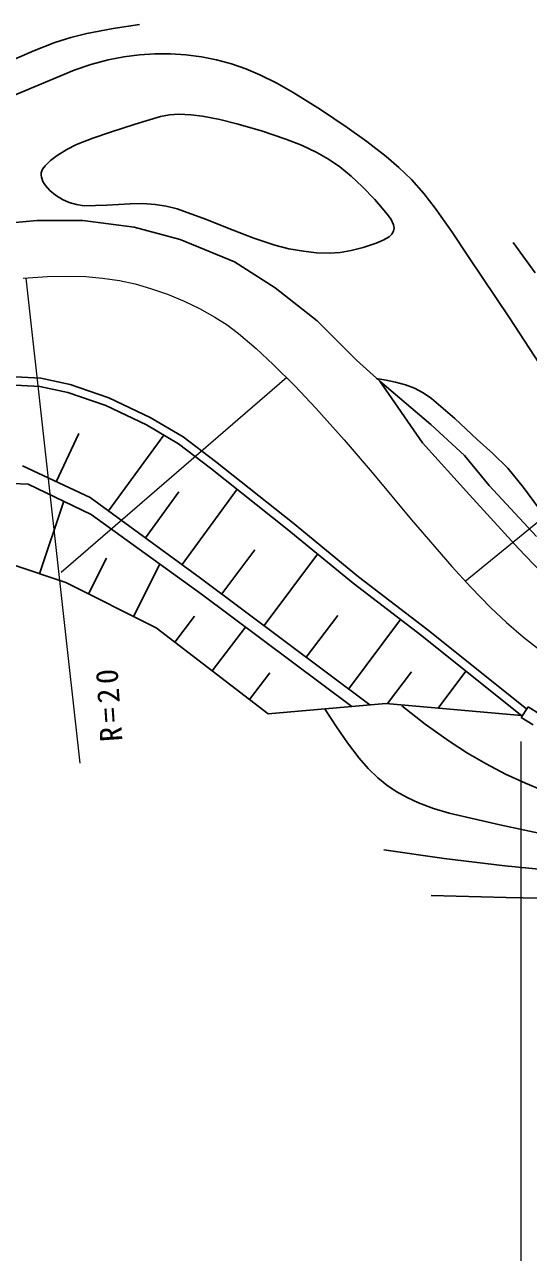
# Model space of a CAD drawing. Units: millimetres, scale not verified. Extents: x 40000 to 680000, y 20000 to 380000.
# Drawn here: x 382384 to 412428, y 259349 to 332516 of the extents above; entities that cross this region are included whole.
import ezdxf

# ---------------------------------------------------------------- set-up
doc = ezdxf.new("R2010")
doc.units = ezdxf.units.MM
doc.header["$LTSCALE"] = 1000
doc.linetypes.add('CHAIN', pattern=[18.5, 12, -1.5, 3.5, -1.5])
for name, color, linetype, lineweight in [('M-BGD', 7, 'Continuous', 25), ('M-BMK', 2, 'CHAIN', 13), ('M-STR-HTXT', 7, 'Continuous', 13)]:
    doc.layers.add(name, color=color, linetype=linetype, lineweight=lineweight)
doc.styles.add('ＭＳ ゴシック', font='')
doc.styles.get('ＭＳ ゴシック').set_extended_font_data('MS Gothic')

msp = doc.modelspace()

# ---------------------------------------------------------------- linework, layer by layer
at = {"layer": 'M-BGD'}
for p, q in [((387663, 332278), (386102, 331981)), ((389232, 332516), (387663, 332278)), ((385146, 331741), (384198, 331440)), ((386102, 331981), (385146, 331741)), ((382970, 330965), (381752, 330428)), ((384198, 331440), (382970, 330965)), ((389234, 330712), (390150, 330771)), ((390150, 330771), (391080, 330771)), ((391080, 330771), (392009, 330710)), ((385333, 329804), (386340, 330132)), ((386340, 330132), (387374, 330405)), ((387374, 330405), (388298, 330588)), ((388298, 330588), (389234, 330712)), ((392009, 330710), (392931, 330589)), ((392931, 330589), (393833, 330411)), ((393833, 330411), (394728, 330172)), ((394728, 330172), (395580, 329878)), ((381545, 328216), (385333, 329804)), ((395580, 329878), (396417, 329525)), ((396417, 329525), (397418, 329029)), ((397418, 329029), (398404, 328473)), ((398404, 328473), (400023, 327456)), ((390488, 327034), (391026, 327130)), ((391026, 327130), (391583, 327167)), ((391583, 327167), (392291, 327146)), ((392291, 327146), (393002, 327063)), ((393002, 327063), (394020, 326865)), ((400023, 327456), (401619, 326382)), ((387455, 326076), (388971, 326587)), ((388971, 326587), (390488, 327034)), ((394020, 326865), (395047, 326604)), ((395047, 326604), (396519, 326176)), ((401619, 326382), (402800, 325543)), ((385480, 325366), (386457, 325749)), ((386457, 325749), (387455, 326076)), ((396519, 326176), (397959, 325695)), ((397959, 325695), (398894, 325326)), ((384328, 324715), (384899, 325073)), ((384899, 325073), (385480, 325366)), ((398894, 325326), (399810, 324900)), ((399810, 324900), (400511, 324490)), ((402800, 325543), (403935, 324663)), ((383605, 324105), (383934, 324423)), ((383934, 324423), (384328, 324715)), ((400511, 324490), (401179, 324029)), ((403935, 324663), (404708, 323997)), ((383373, 323546), (383384, 323683)), ((383388, 323415), (383373, 323546)), ((383384, 323683), (383463, 323899)), ((383479, 323160), (383388, 323415)), ((383463, 323899), (383605, 324105)), ((401179, 324029), (401850, 323490)), ((401850, 323490), (402518, 322873)), ((404708, 323997), (405446, 323281)), ((383632, 322917), (383479, 323160)), ((383900, 322620), (383632, 322917)), ((402518, 322873), (403264, 322098)), ((405446, 323281), (406181, 322447)), ((384225, 322354), (383900, 322620)), ((384637, 322099), (384225, 322354)), ((385043, 321917), (384637, 322099)), ((403264, 322098), (404033, 321207)), ((406181, 322447), (406871, 321573)), ((385488, 321788), (385043, 321917)), ((385933, 321721), (385488, 321788)), ((387292, 321750), (385933, 321721)), ((388680, 321841), (387292, 321750)), ((389432, 321846), (388680, 321841)), ((390171, 321792), (389432, 321846)), ((390826, 321691), (390171, 321792)), ((391474, 321531), (390826, 321691)), ((393169, 320920), (391474, 321531)), ((404033, 321207), (404242, 320896)), ((406871, 321573), (407885, 320149)), ((383136, 320841), (379305, 320482)), ((385859, 320841), (383136, 320841)), ((388912, 320452), (385859, 320841)), ((394828, 320259), (393169, 320920)), ((404242, 320896), (404380, 320589)), ((404380, 320589), (404413, 320391)), ((391666, 319704), (388912, 320452)), ((396057, 319788), (394828, 320259)), ((397299, 319375), (396057, 319788)), ((404115, 319872), (403767, 319662)), ((404285, 320034), (404115, 319872)), ((404386, 320207), (404285, 320034)), ((404413, 320391), (404386, 320207)), ((407885, 320149), (408860, 318674)), ((394898, 318387), (391666, 319704)), ((398147, 319161), (397299, 319375)), ((399012, 319005), (398147, 319161)), ((401854, 319046), (401193, 318942)), ((402574, 319225), (401854, 319046)), ((403342, 319481), (402574, 319225)), ((403767, 319662), (403342, 319481)), ((411517, 319530), (412819, 317727)), ((397323, 316831), (394898, 318387)), ((399792, 318921), (399012, 319005)), ((400537, 318900), (399792, 318921)), ((401193, 318942), (400537, 318900)), ((408860, 318674), (411308, 315033)), ((399837, 314855), (397323, 316831)), ((402173, 312521), (399837, 314855)), ((411308, 315033), (413685, 311390)), ((403559, 311268), (402173, 312521)), ((375510, 311833), (383361, 311453)), ((375489, 311333), (383295, 310955)), ((383361, 311453), (385102, 311073)), ((385102, 311073), (387413, 310282)), ((403937, 311332), (403357, 311433)), ((406600, 308675), (403559, 311268)), ((403559, 311268), (406109, 307601)), ((404509, 311214), (403937, 311332)), ((405093, 311053), (404509, 311214)), ((405641, 310842), (405093, 311053)), ((383295, 310955), (384967, 310591)), ((384967, 310591), (387224, 309818)), ((387413, 310282), (389881, 309111)), ((406158, 310566), (405641, 310842)), ((406649, 310236), (406158, 310566)), ((408029, 309036), (406649, 310236)), ((387224, 309818), (389646, 308669)), ((389881, 309111), (391844, 307940)), ((409377, 307783), (408029, 309036)), ((384278, 305273), (385618, 308146)), ((387395, 303533), (390684, 308050)), ((389646, 308669), (391564, 307524)), ((408613, 306841), (406600, 308675)), ((391564, 307524), (393469, 306088)), ((391844, 307940), (393775, 306484)), ((406109, 307601), (408915, 304503)), ((410311, 306952), (409377, 307783)), ((410089, 305052), (408613, 306841)), ((411191, 306090), (410311, 306952)), ((382260, 306214), (386297, 304332)), ((393469, 306088), (398050, 302455)), ((393775, 306484), (398364, 302844)), ((412130, 304921), (411191, 306090)), ((369695, 305784), (382594, 305121)), ((382594, 305121), (386357, 303330)), ((389590, 301934), (391587, 304676)), ((391786, 300335), (395057, 304828)), ((408915, 304503), (411838, 301288)), ((412906, 302011), (410089, 305052)), ((413019, 303717), (412130, 304921)), ((383280, 299788), (384720, 304109)), ((386297, 304332), (392884, 299536)), ((386357, 303330), (392944, 298565)), ((398050, 302455), (401978, 299224)), ((398364, 302844), (402289, 299615)), ((386198, 298590), (387269, 300729)), ((394144, 298591), (396108, 301210)), ((396664, 296702), (399860, 300965)), ((411838, 301288), (414177, 298833)), ((381706, 300313), (384854, 299264)), ((388886, 297244), (390451, 300368)), ((384854, 299264), (390230, 296570)), ((392884, 299536), (402964, 291978)), ((402289, 299615), (406373, 296482)), ((392944, 298565), (401907, 291885)), ((401978, 299224), (406065, 296088)), ((391343, 295716), (392527, 297259)), ((399184, 294812), (401056, 297309)), ((390230, 296570), (396911, 291447)), ((393570, 294009), (395566, 296611)), ((401704, 292923), (404803, 297056)), ((412320, 291737), (406373, 296482)), ((406065, 296088), (412049, 291314)), ((395797, 292301), (397009, 293881)), ((404033, 292052), (405446, 293937)), ((407039, 291785), (408693, 293991)), ((396911, 291447), (403919, 292062)), ((403919, 292062), (412012, 291343)), ((400647, 291180), (400313, 291695)), ((404873, 291912), (406265, 290837)), ((411998, 291234), (412405, 291868)), ((412706, 290780), (411998, 291234)), ((412405, 291868), (413113, 291414)), ((400977, 290677), (400647, 291180)), ((401643, 289712), (400977, 290677)), ((406265, 290837), (407693, 289811)), ((407693, 289811), (408786, 289108)), ((402340, 288807), (401643, 289712)), ((408786, 289108), (409911, 288455)), ((402879, 288196), (402340, 288807)), ((409911, 288455), (411066, 287855)), ((403454, 287635), (402879, 288196)), ((403978, 287203), (403454, 287635)), ((411066, 287855), (412257, 287304)), ((404538, 286819), (403978, 287203)), ((405192, 286453), (404538, 286819)), ((412257, 287304), (413490, 286801)), ((405874, 286142), (405192, 286453)), ((406774, 285809), (405874, 286142)), ((407707, 285528), (406774, 285809)), ((410731, 284821), (407707, 285528)), ((413698, 284188), (410731, 284821)), ((403798, 283336), (407407, 282831)), ((407407, 282831), (411029, 282385)), ((411029, 282385), (413266, 282167)), ((411106, 280499), (406620, 280622)), ((415593, 280404), (411106, 280499))]:
    msp.add_line(p, q, dxfattribs=at)
at = {"layer": 'M-BMK'}
for p, q in [((382303, 317397), (383746, 317503)), ((383746, 317503), (384884, 317530)), ((384884, 317530), (386033, 317498)), ((386033, 317498), (387040, 317409)), ((387040, 317409), (388049, 317258)), ((388049, 317258), (388977, 317057)), ((388977, 317057), (389900, 316794)), ((389900, 316794), (390901, 316444)), ((390901, 316444), (391892, 316034)), ((391892, 316034), (392823, 315587)), ((392823, 315587), (393733, 315083)), ((393733, 315083), (394455, 314619)), ((394455, 314619), (395142, 314106)), ((395142, 314106), (396197, 313206)), ((396197, 313206), (397213, 312259)), ((397213, 312259), (398504, 310982)), ((398504, 310982), (399754, 309662)), ((399754, 309662), (401447, 307771)), ((401447, 307771), (403103, 305832)), ((403103, 305832), (405459, 303006)), ((405459, 303006), (407858, 300223)), ((407858, 300223), (408990, 298983)), ((408990, 298983), (410173, 297776)), ((410173, 297776), (411128, 296878)), ((411128, 296878), (412130, 296018)), ((412130, 296018), (413033, 295323))]:
    msp.add_line(p, q, dxfattribs=at)
at = {"layer": 'M-STR-HTXT'}
for p, q in [((382453, 317412), (385684, 288508)), ((408649, 299348), (425362, 312999)), ((398013, 311481), (384576, 299870)), ((411998, 228212), (411998, 289786))]:
    msp.add_line(p, q, dxfattribs=at)

# ---------------------------------------------------------------- texts
at = {"layer": 'M-STR-HTXT', "insert": (388241, 289824), "char_height": 1320, "attachment_point": 7, "rotation": 93.9, "style": 'ＭＳ ゴシック'}
msp.add_mtext('\\T1.28;R=20', dxfattribs=at)

doc.saveas('drawing.dxf')
